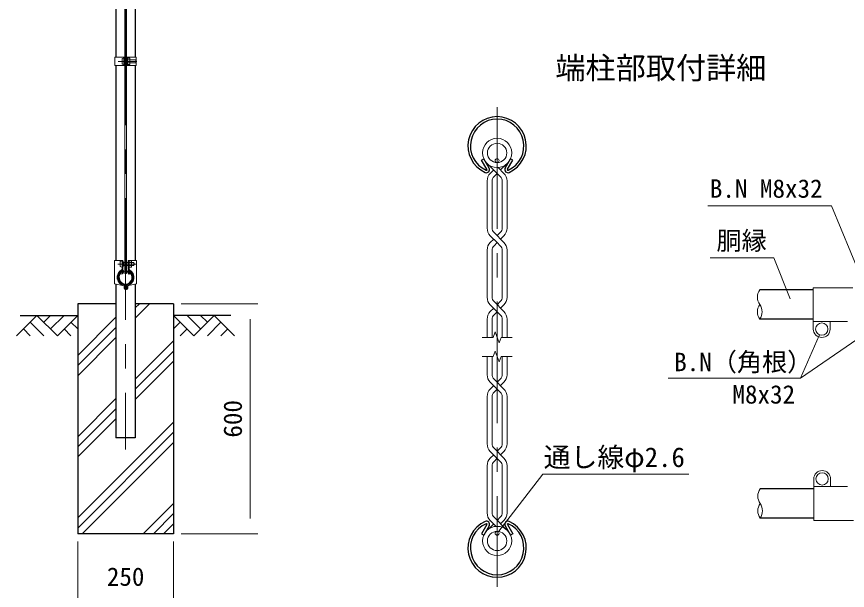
# Model space of a CAD drawing. Units: millimetres, scale not verified. Extents: x -4200 to 4200, y -2970 to 2970.
# Drawn here: x -208 to 1962, y -965 to 533 of the extents above; entities that cross this region are included whole.
import ezdxf
from ezdxf.enums import TextEntityAlignment as Align

# ---------------------------------------------------------------- set-up
doc = ezdxf.new("R2010")
doc.units = ezdxf.units.MM
doc.header["$LTSCALE"] = 10
doc.linetypes.add('USER1', pattern=[50.8, 31.75, -6.35, 6.35, -6.35])
for name, color, linetype, lineweight in [('0-0_D-TTL-TXT', 7, 'Continuous', 25), ('0-3_D-BGD', 7, 'Continuous', 25), ('0-4_D-STR4', 7, 'Continuous', 25), ('0-5_D-STR1', 1, 'Continuous', 25), ('0-6_D-STR-DIM', 7, 'Continuous', 13), ('0-9_D-DCR-HCH', 7, 'Continuous', 13), ('0-A_D-BMK', 2, 'USER1', 13), ('0-B_D-STR2', 7, 'Continuous', 13), ('0-C_D-STR3', 3, 'Continuous', 13), ('0-D_D-STR-TXT', 7, 'Continuous', 13)]:
    doc.layers.add(name, color=color, linetype=linetype, lineweight=lineweight)
doc.styles.add('ＭＳ ゴシック', font='')
doc.styles.get('ＭＳ ゴシック').set_extended_font_data('MS Gothic')

msp = doc.modelspace()

# ---------------------------------------------------------------- linework, layer by layer
at = {"layer": '0-3_D-BGD'}
for p, q in [((-198.47, -246.79), (-48.47, -246.79)), ((351.53, -246.79), (201.53, -246.79))]:
    msp.add_line(p, q, dxfattribs=at)
at = {"layer": '0-4_D-STR4'}
for p, q in [((-48.47, -216.79), (-48.47, -816.79)), ((51.13, -216.79), (-48.47, -216.79)), ((201.53, -216.79), (101.93, -216.79)), ((201.53, -216.79), (201.53, -816.79)), ((201.53, -816.79), (-48.47, -816.79))]:
    msp.add_line(p, q, dxfattribs=at)
at = {"layer": '0-5_D-STR1'}
for p, q in [((51.13, 989.72), (51.13, 426.72)), ((101.93, 989.72), (101.93, 426.72)), ((51.13, 405.72), (51.13, -103.79)), ((101.93, 405.72), (101.93, -103.79)), ((1006.23, 158.69), (1011.79, 161.9)), ((1020.27, 134.38), (1006.23, 158.69)), ((1025.83, 137.59), (1011.79, 161.9)), ((1068.1, 137.59), (1082.14, 161.9)), ((1073.66, 134.38), (1087.7, 158.69)), ((1087.7, 158.69), (1082.14, 161.9)), ((69.85, -132.46), (66.35, -138.54)), ((66.35, -138.54), (67.73, -139.34)), ((71.24, -133.26), (67.73, -139.34)), ((81.81, -133.26), (85.32, -139.34)), ((83.2, -132.46), (86.71, -138.54)), ((86.71, -138.54), (85.32, -139.34)), ((51.13, -165.46), (51.13, -566.79)), ((101.93, -165.46), (101.93, -566.79)), ((1872.74, -180.39), (1732.74, -180.39)), ((1872.74, -256.59), (1732.74, -256.59)), ((101.93, -566.79), (51.13, -566.79)), ((1873.74, -699.86), (1733.74, -699.86)), ((1873.74, -776.06), (1733.74, -776.06)), ((1020.27, -792.9), (1006.23, -817.21)), ((1025.83, -796.11), (1011.79, -820.42)), ((1068.1, -796.11), (1082.14, -820.42)), ((1073.66, -792.9), (1087.7, -817.21)), ((1006.23, -817.21), (1011.79, -820.42)), ((1087.7, -817.21), (1082.14, -820.42))]:
    msp.add_line(p, q, dxfattribs=at)
for centre, radius, start, end in [((1046.97, 195.7), 76.2, 294.32478, 245.67522), ((1046.97, 195.7), 69.78, 294.32478, 245.67522), ((1018.88, 133.58), 8.02, 245.67522, 30), ((1018.88, 133.58), 1.6, 245.67522, 30), ((1075.05, 133.58), 8.02, 150, 294.32478), ((1075.05, 133.58), 1.6, 150, 294.32478), ((76.53, -147.79), 19.05, 114.32478, 65.67522), ((76.53, -147.79), 17.45, 114.32478, 65.67522), ((69.51, -132.26), 2, 330, 114.32478), ((69.51, -132.26), 0.401, 330, 114.32478), ((83.55, -132.26), 2, 65.67522, 210), ((83.55, -132.26), 0.401, 65.67522, 210), ((1046.97, -854.22), 76.2, 114.32478, 65.67522), ((1046.97, -854.22), 69.78, 114.32478, 65.67522), ((1018.88, -792.1), 8.02, 330, 114.32478), ((1018.88, -792.1), 1.6, 330, 114.32478), ((1075.05, -792.1), 8.02, 65.67522, 210), ((1075.05, -792.1), 1.6, 65.67522, 210)]:
    msp.add_arc(centre, radius, start, end, dxfattribs=at)
at = {"layer": '0-6_D-STR-DIM'}
for p, q in [((221.53, -216.79), (421.53, -216.79)), ((401.53, -776.79), (401.53, -256.79)), ((1041.83, -290.16), (1036.7, -304.26)), ((1052.1, -318.36), (1041.83, -290.16)), ((1007.83, -304.26), (1036.7, -304.26)), ((1057.23, -304.26), (1052.1, -318.36)), ((1057.23, -304.26), (1086.1, -304.26)), ((1041.83, -340.16), (1036.7, -354.26)), ((1052.1, -368.35), (1041.83, -340.16)), ((1007.83, -354.26), (1036.7, -354.26)), ((1057.23, -354.26), (1052.1, -368.35)), ((1057.23, -354.26), (1086.1, -354.26)), ((221.53, -816.79), (421.53, -816.79)), ((-48.47, -836.79), (-48.47, -994.1)), ((201.53, -836.79), (201.53, -994.1))]:
    msp.add_line(p, q, dxfattribs=at)
for centre, start, end in [((1759.98, -199.44), 145.03422, 214.96578), ((1759.98, -237.54), 145.03504, 214.96496), ((1705.5, -237.54), 325.03504, 34.96496), ((1760.98, -718.91), 145.03504, 214.96496), ((1760.98, -757.01), 145.03422, 214.96578), ((1706.5, -757.01), 325.03504, 34.96496)]:
    msp.add_arc(centre, 33.24, start, end, dxfattribs=at)
at = {"layer": '0-9_D-DCR-HCH'}
for p, q in [((101.93, -254.05), (139.19, -216.79)), ((101.93, -227.53), (112.67, -216.79)), ((-154.9, -246.79), (-208.11, -300)), ((-154.9, -246.79), (-101.68, -300)), ((-137.16, -264.53), (-119.42, -246.79)), ((-119.42, -282.26), (-83.95, -246.79)), ((-101.68, -300), (-48.47, -246.79)), ((-48.47, -351.42), (51.13, -251.82)), ((254.74, -300), (201.53, -246.79)), ((272.48, -282.26), (237, -246.79)), ((307.95, -246.79), (254.74, -300)), ((290.31, -264.62), (272.48, -246.79)), ((307.95, -246.79), (361.16, -300)), ((-172.63, -264.53), (-137, -300)), ((-66.21, -264.53), (-48.47, -282.18)), ((-48.47, -377.93), (51.13, -278.33)), ((219.27, -264.53), (201.53, -282.18)), ((325.69, -264.53), (290.05, -300)), ((-190.37, -282.26), (-172.55, -300)), ((-83.95, -282.26), (-66.13, -300)), ((237, -282.26), (219.18, -300)), ((343.43, -282.26), (325.61, -300)), ((-48.47, -404.45), (51.13, -304.85)), ((101.93, -413.15), (201.53, -313.55)), ((101.93, -439.66), (201.53, -340.06)), ((101.93, -466.18), (201.53, -366.58)), ((-48.47, -563.55), (51.13, -463.95)), ((-48.47, -590.06), (51.13, -490.46)), ((-48.47, -616.58), (51.13, -516.98)), ((-48.47, -775.68), (201.53, -525.68)), ((-48.47, -802.2), (201.53, -552.2)), ((-36.55, -816.79), (201.53, -578.71)), ((122.55, -816.79), (201.53, -737.81)), ((149.07, -816.79), (201.53, -764.33)), ((175.58, -816.79), (201.53, -790.84))]:
    msp.add_line(p, q, dxfattribs=at)
at = {"layer": '0-A_D-BMK'}
for p, q in [((76.53, 1583.21), (76.53, -596.79)), ((57.25, 416.22), (106.13, 416.22)), ((1046.96, 296.9), (1046.96, -955.42)), ((56.2, -112.79), (105.08, -112.79))]:
    msp.add_line(p, q, dxfattribs=at)
at = {"layer": '0-B_D-STR2'}
for p, q in [((1046.96, 123.64), (1023.24, 147.37)), ((1029.08, 123.9), (1037.89, 132.72)), ((1064.85, 123.9), (1049.59, 139.17)), ((1056.04, 132.72), (1070.69, 147.37)), ((1038.86, 115.54), (1046.96, 123.64)), ((1055.07, 115.54), (1046.96, 123.64)), ((1020.88, 104.1), (1020.88, -19.14)), ((1033.71, 103.1), (1033.71, -18.14)), ((1060.22, 103.1), (1060.22, -18.14)), ((1073.05, 104.1), (1073.05, -19.14)), ((1046.96, -56.83), (1029.08, -38.94)), ((1064.85, -56.57), (1038.86, -30.58)), ((1055.07, -30.58), (1046.96, -38.68)), ((1064.85, -38.94), (1056.04, -47.76)), ((1037.89, -47.76), (1029.08, -56.57)), ((1029.08, -56.57), (1037.89, -47.76)), ((1038.86, -64.93), (1046.96, -56.83)), ((1055.07, -64.93), (1046.96, -56.83)), ((1020.88, -76.37), (1020.88, -199.62)), ((1033.71, -77.38), (1033.71, -198.61)), ((1060.22, -77.38), (1060.22, -198.61)), ((1073.05, -76.37), (1073.05, -199.62)), ((1064.85, -237.04), (1038.86, -211.05)), ((1055.07, -211.05), (1046.96, -219.16)), ((1046.96, -237.31), (1029.08, -219.42)), ((1037.89, -228.23), (1029.08, -237.04)), ((1029.08, -237.04), (1037.89, -228.23)), ((1038.86, -245.41), (1046.96, -237.31)), ((1055.07, -245.41), (1046.96, -237.31)), ((1064.85, -219.42), (1056.04, -228.23)), ((1020.88, -256.84), (1020.88, -304.26)), ((1033.71, -257.85), (1033.71, -304.26)), ((1060.22, -257.85), (1060.22, -304.26)), ((1073.05, -256.84), (1073.05, -304.26)), ((1020.88, -401.67), (1020.88, -354.26)), ((1033.71, -400.67), (1033.71, -354.26)), ((1060.22, -400.67), (1060.22, -354.26)), ((1073.05, -401.67), (1073.05, -354.26)), ((1055.07, -447.46), (1029.08, -421.47)), ((1037.89, -430.29), (1029.08, -439.1)), ((1064.85, -439.1), (1038.86, -413.11)), ((1055.07, -413.11), (1046.96, -421.21)), ((1064.85, -421.47), (1056.04, -430.29)), ((1046.96, -439.36), (1038.86, -447.46)), ((1020.88, -582.15), (1020.88, -458.9)), ((1033.71, -581.14), (1033.71, -459.91)), ((1060.22, -581.14), (1060.22, -459.91)), ((1073.05, -582.15), (1073.05, -458.9)), ((1055.07, -627.94), (1029.08, -601.95)), ((1064.85, -619.57), (1038.86, -593.58)), ((1055.07, -593.58), (1046.96, -601.69)), ((1064.85, -601.95), (1056.04, -610.76)), ((1037.89, -610.76), (1029.08, -619.57)), ((1046.96, -619.84), (1038.86, -627.94)), ((1020.88, -762.62), (1020.88, -639.37)), ((1033.71, -761.61), (1033.71, -640.38)), ((1060.22, -761.61), (1060.22, -640.38)), ((1073.05, -762.62), (1073.05, -639.37)), ((1038.86, -774.06), (1070.69, -805.89)), ((1055.07, -774.06), (1046.96, -782.16)), ((1037.89, -791.23), (1023.24, -805.89)), ((1029.08, -782.42), (1044.34, -797.69)), ((1064.85, -782.42), (1056.04, -791.23))]:
    msp.add_line(p, q, dxfattribs=at)
for centre, radius in [((1046.96, 177.18), 38.1), ((1046.96, 177.18), 25.27), ((1046.96, -835.7), 38.1), ((1046.96, -835.7), 25.27)]:
    msp.add_circle(centre, radius, dxfattribs=at)
for centre, radius, start, end in [((1048.88, 104.1), 28, 135, 180), ((1048.88, 104.1), 15.2, 131.19984, 183.80396), ((1045.05, 104.1), 15.2, 356.19604, 48.80016), ((1045.05, 104.1), 28, 0, 45), ((1048.88, -19.14), 28, 180, 225), ((1048.88, -19.14), 15.2, 176.19604, 228.80016), ((1045.05, -19.14), 15.2, 311.19984, 3.80396), ((1045.05, -19.14), 28, 315, 0), ((1048.88, -76.37), 28, 135, 180), ((1048.88, -76.37), 15.2, 131.19984, 183.80396), ((1045.05, -76.37), 15.2, 356.19604, 48.80016), ((1045.05, -76.37), 28, 0, 45), ((1048.88, -199.62), 28, 180, 225), ((1048.88, -199.62), 15.2, 176.19604, 228.80016), ((1045.05, -199.62), 15.2, 311.19984, 3.80396), ((1045.05, -199.62), 28, 315, 0), ((1048.88, -256.84), 28, 135, 180), ((1045.05, -256.84), 28, 0, 45), ((1048.88, -256.84), 15.2, 131.19984, 183.80396), ((1045.05, -256.84), 15.2, 356.19604, 48.80016), ((1048.88, -401.67), 28, 180, 225), ((1048.88, -401.67), 15.2, 176.19604, 228.80016), ((1045.05, -401.67), 15.2, 311.19984, 3.80396), ((1045.05, -401.67), 28, 315, 0), ((1048.88, -458.9), 28, 135, 180), ((1048.88, -458.9), 15.2, 131.19984, 183.80396), ((1045.05, -458.9), 15.2, 356.19604, 48.80016), ((1045.05, -458.9), 28, 0, 45), ((1048.88, -582.15), 28, 180, 225), ((1048.88, -582.15), 15.2, 176.19604, 228.80016), ((1045.05, -582.15), 15.2, 311.19984, 3.80396), ((1045.05, -582.15), 28, 315, 0), ((1048.88, -639.37), 28, 135, 180), ((1048.88, -639.37), 15.2, 131.19984, 183.80396), ((1045.05, -639.37), 15.2, 356.19604, 48.80016), ((1045.05, -639.37), 28, 0, 45), ((1048.88, -762.62), 28, 180, 225), ((1048.88, -762.62), 15.2, 176.19604, 228.80016), ((1045.05, -762.62), 15.2, 311.19984, 3.80396), ((1045.05, -762.62), 28, 315, 0)]:
    msp.add_arc(centre, radius, start, end, dxfattribs=at)
at = {"layer": '0-C_D-STR3'}
for p, q in [((74.28, 1569.21), (74.28, -137.79)), ((78.78, 1569.21), (78.78, -137.79)), ((48.83, 426.72), (74.28, 426.72)), ((67.18, 422.72), (67.18, 409.72)), ((71.98, 426.72), (71.98, 405.72)), ((71.98, 424.22), (71.98, 408.22)), ((71.98, 422.42), (71.98, 410.02)), ((78.78, 426.72), (104.23, 426.72)), ((81.08, 426.72), (81.08, 405.72)), ((86.58, 424.32), (81.08, 424.32)), ((81.08, 424.32), (81.08, 408.12)), ((81.08, 422.42), (81.08, 410.02)), ((86.58, 420.27), (81.08, 420.27)), ((87.58, 422.13), (87.58, 410.18)), ((87.58, 420.22), (102.98, 420.22)), ((102.98, 420.22), (102.98, 412.22)), ((104.23, 426.72), (104.23, 405.72)), ((78.78, 405.72), (104.23, 405.72)), ((86.58, 412.17), (81.08, 412.17)), ((86.58, 408.12), (81.08, 408.12)), ((87.58, 412.22), (102.98, 412.22)), ((47.98, -103.79), (47.98, -164.87)), ((47.98, -103.79), (69.53, -103.79)), ((62.43, -106.29), (62.43, -119.29)), ((67.23, -103.79), (67.23, -126.61)), ((69.53, -103.79), (69.53, -126.61)), ((71.23, -107.47), (69.53, -107.47)), ((71.23, -107.47), (71.23, -118.11)), ((83.53, -103.79), (83.53, -126.61)), ((83.53, -103.79), (105.08, -103.79)), ((85.83, -103.79), (85.83, -126.61)), ((91.33, -104.69), (85.83, -104.69)), ((92.33, -106.87), (92.33, -118.83)), ((105.08, -103.79), (105.08, -164.87)), ((71.23, -118.11), (69.53, -118.11)), ((71.23, -108.79), (74.28, -108.79)), ((71.23, -116.79), (74.28, -116.79)), ((78.78, -108.79), (83.53, -108.79)), ((78.78, -116.79), (83.53, -116.79)), ((91.33, -108.74), (85.83, -108.74)), ((91.33, -116.84), (85.83, -116.84)), ((91.33, -120.89), (85.83, -120.89)), ((92.33, -108.79), (98.23, -108.79)), ((92.33, -116.79), (98.23, -116.79)), ((98.23, -108.79), (98.23, -116.79)), ((74.28, -137.79), (78.78, -137.79)), ((47.98, -164.87), (72.42, -169.4)), ((73.23, -170.38), (73.23, -175.79)), ((75.53, -170.38), (75.53, -175.79)), ((77.53, -170.38), (77.53, -175.29)), ((79.83, -170.38), (79.83, -175.79)), ((79.83, -170.38), (82.13, -170.38)), ((105.08, -164.87), (80.64, -169.4)), ((82.13, -170.38), (82.13, -175.79)), ((76.53, -176.79), (78.83, -176.79)), ((76.53, -179.09), (78.83, -179.09)), ((77.53, -175.29), (79.83, -175.29)), ((1872.74, -174.59), (1872.74, -262.59)), ((1976.34, -174.59), (1872.74, -174.59)), ((1872.74, -262.59), (1872.74, -282.59)), ((1961.74, -262.59), (1873.74, -262.59)), ((1916.74, -262.59), (1916.74, -282.59)), ((1873.74, -693.96), (1873.74, -673.96)), ((1873.74, -781.96), (1873.74, -693.96)), ((1961.74, -693.96), (1873.74, -693.96)), ((1917.74, -693.96), (1917.74, -673.96)), ((1977.34, -781.96), (1873.74, -781.96))]:
    msp.add_line(p, q, dxfattribs=at)
msp.add_lwpolyline([(48.83, 426.72), (48.83, 405.72), (74.28, 405.72)], dxfattribs=at)
for centre, radius in [((1046.96, 157.11), 5.2), ((1894.74, -282.59), 16), ((1895.74, -673.96), 16), ((1046.96, -815.63), 5.2)]:
    msp.add_circle(centre, radius, dxfattribs=at)
for centre, radius, start, end in [((85.04, 422.29), 2.54, 307.21089, 52.78911), ((78.88, 416.22), 8.7, 332.26063, 27.73937), ((95.48, 416.22), 8.5, 331.92751, 28.07249), ((85.03, 410.14), 2.55, 307.42505, 52.57495), ((89.79, -106.71), 2.54, 307.21089, 52.78911), ((76.53, -147.79), 22, 118.0884, 259.22478), ((65.23, -126.61), 2, 298.0884, 0), ((65.23, -126.61), 4.3, 298.0884, 0), ((76.53, -147.79), 22, 280.77522, 61.9116), ((87.83, -126.61), 4.3, 180, 241.9116), ((87.83, -126.61), 2, 180, 241.9116), ((83.63, -112.79), 8.7, 332.26063, 27.73937), ((89.78, -118.86), 2.55, 307.42505, 52.57495), ((90.73, -112.79), 8.5, 331.92751, 28.07249), ((76.53, -147.79), 19.7, 118.0884, 259.22478), ((76.53, -147.79), 19.7, 280.77522, 61.9116), ((72.23, -170.38), 1, 0, 79.22478), ((72.23, -170.38), 3.3, 0, 79.22478), ((80.83, -170.38), 3.3, 100.77522, 180), ((80.83, -170.38), 1, 100.77522, 180), ((76.53, -175.79), 3.3, 180, 270), ((76.53, -175.79), 1, 180, 270), ((78.83, -175.79), 3.3, 270, 0), ((78.83, -175.79), 1, 270, 0), ((1894.74, -282.59), 22, 180, 0), ((1895.74, -673.96), 22, 0, 180)]:
    msp.add_arc(centre, radius, start, end, dxfattribs=at)
for centre, start_param, end_param in [((71.98, 422.72), 1.5707963, 3.1415927), ((71.98, 409.72), 3.1415927, 4.712389), ((67.23, -106.29), 1.5707963, 3.1415927), ((67.23, -119.29), 3.1415927, 4.712389)]:
    msp.add_ellipse(centre, major_axis=(4.8, 0), ratio=0.3125, start_param=start_param, end_param=end_param, dxfattribs=at)
at = {"layer": '0-D_D-STR-TXT'}
for points in [[(1596.82, 39.06), (1919.88, 39.06), (2021.37, -204.69)], [(1602.94, -96.58), (1769.96, -96.58), (1811.95, -203.45)], [(1493.23, -410.93), (1839.3, -410.93), (2003.38, -298.75)], [(1493.23, -410.93), (1839.3, -410.93), (1888.05, -299.1)], [(1547.84, -661.4), (1165.91, -661.4), (1051.36, -809.93)]]:
    msp.add_lwpolyline(points, dxfattribs=at)

# ---------------------------------------------------------------- texts
at = {"layer": '0-0_D-TTL-TXT', "style": 'ＭＳ ゴシック'}
msp.add_text('端柱部取付詳細', height=57.7, dxfattribs=at).set_placement((1199.07, 352.91), align=Align.BOTTOM_LEFT)
at = {"layer": '0-6_D-STR-DIM', "style": 'ＭＳ ゴシック'}
msp.add_text('600', height=48.09, rotation=90, dxfattribs=at).set_placement((394.78, -566.04), align=Align.BOTTOM_LEFT)
msp.add_text('250', height=48.09, dxfattribs=at).set_placement((27.53, -967.36), align=Align.BOTTOM_LEFT)
at = {"layer": '0-D_D-STR-TXT', "style": 'ＭＳ ゴシック'}
for s, height, p in [('B.N M8x32', 48.09, (1602.56, 45.77)), ('胴縁', 48.09, (1619.87, -90.29)), ('B.N（角根）', 48.09, (1509.47, -407)), ('M8x32', 48.09, (1661.55, -491.58)), ('通し線φ2.6', 51.45, (1168.5, -658.29))]:
    msp.add_text(s, height=height, dxfattribs=at).set_placement(p, align=Align.BOTTOM_LEFT)

doc.saveas('drawing.dxf')
